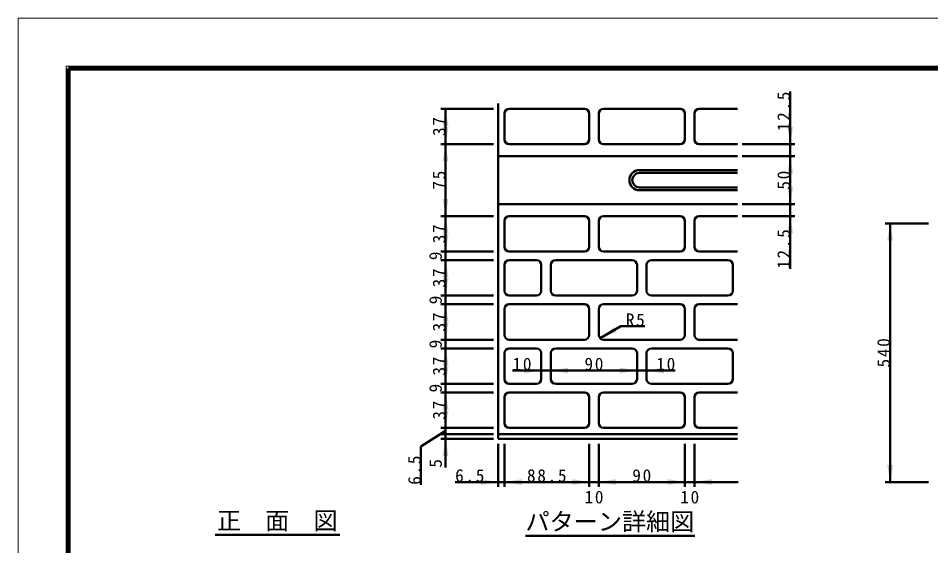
# Model space of a CAD drawing. Units: millimetres, scale not verified, with parts at other scales. Extents: x -2102 to 2102, y -1485 to 1485.
# Drawn here: x -2102 to -196, y 384 to 1485 of the extents above; entities that cross this region are included whole.
import ezdxf
from ezdxf.enums import TextEntityAlignment as Align

# ---------------------------------------------------------------- set-up
doc = ezdxf.new("R2010")
doc.units = ezdxf.units.MM
doc.header["$LTSCALE"] = 5
doc.layers.add('0-0_V-nasSTD', color=7, linetype='Continuous', lineweight=35)
doc.layers.add('0-1_0', color=7, linetype='Continuous', lineweight=50)
doc.styles.add('ＭＳ ゴシック', font='')
doc.styles.get('ＭＳ ゴシック').set_extended_font_data('MS Gothic')

msp = doc.modelspace()

# ---------------------------------------------------------------- linework, layer by layer
at = {"layer": '0-0_V-nasSTD', "lineweight": 100}
msp.add_line((-1997.5, 1380), (-1997.5, -1380), dxfattribs=at)
at = {"layer": '0-0_V-nasSTD', "lineweight": 50}
msp.add_line((-1099.634, 607.155), (-1099.634, 1307.155), dxfattribs=at)
at = {"layer": '0-0_V-nasSTD', "lineweight": 18}
for points in [[(-2102.5, -1485), (-2102.5, 1485), (2102.5, 1485), (2102.5, -1485)], [(-2002.5, -1385), (-2002.5, 1385), (2002.5, 1385), (2002.5, -1385)]]:
    msp.add_lwpolyline(points, close=True, dxfattribs=at)
at = {"layer": '0-0_V-nasSTD', "lineweight": 100}
msp.add_lwpolyline([(1997.5, -1380), (1997.5, 1380), (-1997.5, 1380)], dxfattribs=at)
at = {"layer": '0-0_V-nasSTD'}
for points in [[(-1215.634, 1260.155), (-1209.634, 1296.155), (-1203.634, 1260.155)], [(-1215.634, 1258.155), (-1209.634, 1222.155), (-1203.634, 1258.155)], [(-495.634, 1258.155), (-489.634, 1222.155), (-483.634, 1258.155)], [(-1215.634, 1186.155), (-1209.634, 1222.155), (-1203.634, 1186.155)], [(-495.634, 1161.155), (-489.634, 1197.155), (-483.634, 1161.155)], [(-495.634, 1133.155), (-489.634, 1097.155), (-483.634, 1133.155)], [(-1215.634, 1108.155), (-1209.634, 1072.155), (-1203.634, 1108.155)], [(-1215.634, 1036.155), (-1209.634, 1072.155), (-1203.634, 1036.155)], [(-495.634, 1036.155), (-489.634, 1072.155), (-483.634, 1036.155)], [(-286.948, 1020.857), (-280.948, 1056.857), (-274.948, 1020.857)], [(-1215.634, 1034.155), (-1209.634, 998.155), (-1203.634, 1034.155)], [(-1215.634, 944.155), (-1209.634, 980.155), (-1203.634, 944.155)], [(-1215.634, 942.155), (-1209.634, 906.155), (-1203.634, 942.155)], [(-1215.634, 852.155), (-1209.634, 888.155), (-1203.634, 852.155)], [(-1215.634, 850.155), (-1209.634, 814.155), (-1203.634, 850.155)], [(-886.705, 817.084), (-858.528, 840.281), (-852.528, 829.888)], [(-1215.634, 760.155), (-1209.634, 796.155), (-1203.634, 760.155)], [(-1215.634, 758.155), (-1209.634, 722.155), (-1203.634, 758.155)], [(-1045.634, 743.897), (-1045.634, 755.897), (-1009.634, 749.897)], [(-989.634, 749.897), (-953.634, 743.897), (-953.634, 755.897)], [(-845.634, 743.897), (-845.634, 755.897), (-809.634, 749.897)], [(-789.634, 749.897), (-753.634, 743.897), (-753.634, 755.897)], [(-1215.634, 668.155), (-1209.634, 704.155), (-1203.634, 668.155)], [(-1215.634, 666.155), (-1209.634, 630.155), (-1203.634, 666.155)], [(-1215.634, 571.155), (-1209.634, 607.155), (-1203.634, 571.155)], [(-286.948, 552.857), (-280.948, 516.857), (-274.948, 552.857)], [(-1135.634, 511.155), (-1135.634, 523.155), (-1099.634, 517.155)], [(-1086.634, 517.155), (-1050.634, 511.155), (-1050.634, 523.155)], [(-945.634, 511.155), (-945.634, 523.155), (-909.634, 517.155)], [(-889.634, 517.155), (-853.634, 511.155), (-853.634, 523.155)], [(-745.634, 511.155), (-745.634, 523.155), (-709.634, 517.155)], [(-689.634, 517.155), (-653.634, 511.155), (-653.634, 523.155)]]:
    msp.add_solid(points, dxfattribs=at)
at = {"layer": '0-1_0'}
for p, q in [((-489.634, 1222.155), (-489.634, 1332.155)), ((-1109.634, 1296.155), (-1219.634, 1296.155)), ((-1209.634, 1222.155), (-1209.634, 1296.155)), ((-1086.634, 1286.155), (-1086.634, 1232.155)), ((-919.634, 1296.155), (-1076.634, 1296.155)), ((-909.634, 1232.155), (-909.634, 1286.155)), ((-889.634, 1286.155), (-889.634, 1232.155)), ((-719.634, 1296.155), (-879.634, 1296.155)), ((-709.634, 1232.155), (-709.634, 1286.155)), ((-689.634, 1286.155), (-689.634, 1232.155)), ((-599.634, 1296.155), (-679.634, 1296.155)), ((-1109.634, 1222.155), (-1219.634, 1222.155)), ((-1209.634, 1072.155), (-1209.634, 1222.155)), ((-1076.634, 1222.155), (-919.634, 1222.155)), ((-879.634, 1222.155), (-719.634, 1222.155)), ((-679.634, 1222.155), (-599.634, 1222.155)), ((-589.634, 1222.155), (-479.634, 1222.155)), ((-489.634, 1197.155), (-489.634, 1222.155)), ((-599.634, 1197.155), (-1099.634, 1197.155)), ((-589.634, 1197.155), (-479.634, 1197.155)), ((-489.634, 1097.155), (-489.634, 1197.155)), ((-804.634, 1168.155), (-599.634, 1168.155)), ((-804.634, 1162.155), (-599.634, 1162.155)), ((-804.634, 1132.155), (-599.634, 1132.155)), ((-804.634, 1126.155), (-599.634, 1126.155)), ((-1099.634, 1097.155), (-599.634, 1097.155)), ((-589.634, 1097.155), (-479.634, 1097.155)), ((-489.634, 1072.155), (-489.634, 1097.155)), ((-1109.634, 1072.155), (-1219.634, 1072.155)), ((-1209.634, 998.155), (-1209.634, 1072.155)), ((-1076.634, 1072.155), (-919.634, 1072.155)), ((-879.634, 1072.155), (-719.634, 1072.155)), ((-679.634, 1072.155), (-599.634, 1072.155)), ((-589.634, 1072.155), (-479.634, 1072.155)), ((-489.634, 962.155), (-489.634, 1072.155)), ((-1086.634, 1008.155), (-1086.634, 1062.155)), ((-909.634, 1062.155), (-909.634, 1008.155)), ((-889.634, 1008.155), (-889.634, 1062.155)), ((-709.634, 1062.155), (-709.634, 1008.155)), ((-689.634, 1008.155), (-689.634, 1062.155)), ((-200.948, 1056.857), (-290.948, 1056.857)), ((-280.948, 516.857), (-280.948, 1056.857)), ((-1109.634, 998.155), (-1219.634, 998.155)), ((-1209.634, 980.155), (-1209.634, 998.155)), ((-919.634, 998.155), (-1076.634, 998.155)), ((-719.634, 998.155), (-879.634, 998.155)), ((-599.634, 998.155), (-679.634, 998.155)), ((-1109.634, 980.155), (-1219.634, 980.155)), ((-1209.634, 906.155), (-1209.634, 980.155)), ((-1019.634, 980.155), (-1076.634, 980.155)), ((-819.634, 980.155), (-979.634, 980.155)), ((-619.634, 980.155), (-779.634, 980.155)), ((-1086.634, 970.155), (-1086.634, 916.155)), ((-1009.634, 916.155), (-1009.634, 970.155)), ((-989.634, 970.155), (-989.634, 916.155)), ((-809.634, 916.155), (-809.634, 970.155)), ((-789.634, 970.155), (-789.634, 916.155)), ((-609.634, 916.155), (-609.634, 970.155)), ((-1109.634, 906.155), (-1219.634, 906.155)), ((-1109.634, 906.155), (-1219.634, 906.155)), ((-1209.634, 888.155), (-1209.634, 906.155)), ((-1076.634, 906.155), (-1019.634, 906.155)), ((-979.634, 906.155), (-819.634, 906.155)), ((-779.634, 906.155), (-619.634, 906.155)), ((-1109.634, 888.155), (-1219.634, 888.155)), ((-1209.634, 814.155), (-1209.634, 888.155)), ((-1086.634, 878.155), (-1086.634, 824.155)), ((-919.634, 888.155), (-1076.634, 888.155)), ((-909.634, 824.155), (-909.634, 878.155)), ((-889.634, 878.155), (-889.634, 824.155)), ((-719.634, 888.155), (-879.634, 888.155)), ((-709.634, 824.155), (-709.634, 878.155)), ((-689.634, 878.155), (-689.634, 824.155)), ((-599.634, 888.155), (-679.634, 888.155)), ((-843.403, 842.084), (-886.705, 817.084)), ((-793.403, 842.084), (-843.403, 842.084)), ((-1109.634, 814.155), (-1219.634, 814.155)), ((-1109.634, 814.155), (-1219.634, 814.155)), ((-1209.634, 796.155), (-1209.634, 814.155)), ((-1076.634, 814.155), (-919.634, 814.155)), ((-879.634, 814.155), (-719.634, 814.155)), ((-679.634, 814.155), (-599.634, 814.155)), ((-1109.634, 796.155), (-1219.634, 796.155)), ((-1209.634, 722.155), (-1209.634, 796.155)), ((-1086.634, 786.155), (-1086.634, 732.155)), ((-1019.634, 796.155), (-1076.634, 796.155)), ((-1009.634, 732.155), (-1009.634, 786.155)), ((-989.634, 786.155), (-989.634, 732.155)), ((-819.634, 796.155), (-979.634, 796.155)), ((-809.634, 732.155), (-809.634, 786.155)), ((-789.634, 786.155), (-789.634, 732.155)), ((-619.634, 796.155), (-779.634, 796.155)), ((-609.634, 732.155), (-609.634, 786.155)), ((-1069.634, 749.897), (-1009.634, 749.897)), ((-1009.634, 749.897), (-989.634, 749.897)), ((-989.634, 749.897), (-809.634, 749.897)), ((-809.634, 749.897), (-789.634, 749.897)), ((-729.634, 749.897), (-789.634, 749.897)), ((-1109.634, 722.155), (-1219.634, 722.155)), ((-1109.634, 722.155), (-1219.634, 722.155)), ((-1209.634, 704.155), (-1209.634, 722.155)), ((-1076.634, 722.155), (-1019.634, 722.155)), ((-979.634, 722.155), (-819.634, 722.155)), ((-779.634, 722.155), (-619.634, 722.155)), ((-1109.634, 704.155), (-1219.634, 704.155)), ((-1086.634, 694.155), (-1086.634, 640.155)), ((-919.634, 704.155), (-1076.634, 704.155)), ((-909.634, 640.155), (-909.634, 694.155)), ((-889.634, 694.155), (-889.634, 640.155)), ((-719.634, 704.155), (-879.634, 704.155)), ((-709.634, 640.155), (-709.634, 694.155)), ((-689.634, 694.155), (-689.634, 640.155)), ((-599.634, 704.155), (-679.634, 704.155)), ((-1109.634, 630.155), (-1219.634, 630.155)), ((-1076.634, 630.155), (-919.634, 630.155)), ((-879.634, 630.155), (-719.634, 630.155)), ((-679.634, 630.155), (-599.634, 630.155)), ((-1261.169, 591.439), (-1209.634, 623.655)), ((-1109.634, 617.155), (-1219.634, 617.155)), ((-1209.634, 607.155), (-1209.634, 617.155)), ((-1099.634, 617.155), (-599.634, 617.155)), ((-1261.169, 511.439), (-1261.169, 591.439)), ((-1109.634, 607.155), (-1219.634, 607.155)), ((-1209.634, 547.155), (-1209.634, 607.155)), ((-1099.634, 607.155), (-599.634, 607.155)), ((-1099.634, 597.155), (-1099.634, 507.155)), ((-1086.634, 597.155), (-1086.634, 507.155)), ((-909.634, 597.155), (-909.634, 507.155)), ((-889.634, 597.155), (-889.634, 507.155)), ((-709.634, 597.155), (-709.634, 507.155)), ((-689.634, 597.155), (-689.634, 507.155)), ((-1189.634, 517.155), (-1099.634, 517.155)), ((-1099.634, 517.155), (-1086.634, 517.155)), ((-1086.634, 517.155), (-909.634, 517.155)), ((-909.634, 517.155), (-889.634, 517.155)), ((-889.634, 517.155), (-709.634, 517.155)), ((-709.634, 517.155), (-689.634, 517.155)), ((-689.634, 517.155), (-598.634, 517.155)), ((-200.948, 516.857), (-290.948, 516.857)), ((-1691.352, 406.857), (-1430.545, 406.857)), ((-1042.765, 405.045), (-688.755, 405.045))]:
    msp.add_line(p, q, dxfattribs=at)
msp.add_lwpolyline([(-1209.634, 617.155), (-1209.634, 630.155), (-1209.634, 704.155)], dxfattribs=at)
for centre, radius, start, end in [((-1076.634, 1286.155), 10, 90, 180), ((-919.634, 1286.155), 10, 0, 90), ((-879.634, 1286.155), 10, 90, 180), ((-719.634, 1286.155), 10, 0, 90), ((-679.634, 1286.155), 10, 90, 180), ((-1076.634, 1232.155), 10, 180, 270), ((-919.634, 1232.155), 10, 270, 0), ((-879.634, 1232.155), 10, 180, 270), ((-719.634, 1232.155), 10, 270, 0), ((-679.634, 1232.155), 10, 180, 270), ((-804.634, 1147.155), 21, 90, 270), ((-804.634, 1147.155), 15, 90, 270), ((-1076.634, 1062.155), 10, 90, 180), ((-919.634, 1062.155), 10, 0, 90), ((-879.634, 1062.155), 10, 90, 180), ((-719.634, 1062.155), 10, 0, 90), ((-679.634, 1062.155), 10, 90, 180), ((-1076.634, 1008.155), 10, 180, 270), ((-919.634, 1008.155), 10, 270, 0), ((-879.634, 1008.155), 10, 180, 270), ((-719.634, 1008.155), 10, 270, 0), ((-679.634, 1008.155), 10, 180, 270), ((-1076.634, 970.155), 10, 90, 180), ((-1019.634, 970.155), 10, 0, 90), ((-979.634, 970.155), 10, 90, 180), ((-819.634, 970.155), 10, 0, 90), ((-779.634, 970.155), 10, 90, 180), ((-619.634, 970.155), 10, 0, 90), ((-1076.634, 916.155), 10, 180, 270), ((-1019.634, 916.155), 10, 270, 0), ((-979.634, 916.155), 10, 180, 270), ((-819.634, 916.155), 10, 270, 0), ((-779.634, 916.155), 10, 180, 270), ((-619.634, 916.155), 10, 270, 0), ((-1076.634, 878.155), 10, 90, 180), ((-919.634, 878.155), 10, 0, 90), ((-879.634, 878.155), 10, 90, 180), ((-719.634, 878.155), 10, 0, 90), ((-679.634, 878.155), 10, 90, 180), ((-1076.634, 824.155), 10, 180, 270), ((-919.634, 824.155), 10, 270, 0), ((-879.634, 824.155), 10, 180, 270), ((-719.634, 824.155), 10, 270, 0), ((-679.634, 824.155), 10, 180, 270), ((-1076.634, 786.155), 10, 90, 180), ((-1019.634, 786.155), 10, 0, 90), ((-979.634, 786.155), 10, 90, 180), ((-819.634, 786.155), 10, 0, 90), ((-779.634, 786.155), 10, 90, 180), ((-619.634, 786.155), 10, 0, 90), ((-1076.634, 732.155), 10, 180, 270), ((-1019.634, 732.155), 10, 270, 0), ((-979.634, 732.155), 10, 180, 270), ((-819.634, 732.155), 10, 270, 0), ((-779.634, 732.155), 10, 180, 270), ((-619.634, 732.155), 10, 270, 0), ((-1076.634, 694.155), 10, 90, 180), ((-919.634, 694.155), 10, 0, 90), ((-879.634, 694.155), 10, 90, 180), ((-719.634, 694.155), 10, 0, 90), ((-679.634, 694.155), 10, 90, 180), ((-1076.634, 640.155), 10, 180, 270), ((-919.634, 640.155), 10, 270, 0), ((-879.634, 640.155), 10, 180, 270), ((-719.634, 640.155), 10, 270, 0), ((-679.634, 640.155), 10, 180, 270)]:
    msp.add_arc(centre, radius, start, end, dxfattribs=at)

# ---------------------------------------------------------------- texts
at = {"layer": '0-0_V-nasSTD', "style": 'ＭＳ ゴシック'}
for s, p in [('9', (-1209.634, 980.155)), ('9', (-1209.634, 888.155)), ('9', (-1209.634, 796.155)), ('9', (-1209.634, 704.155)), ('5', (-1209.634, 547.155))]:
    msp.add_text(s, height=26.39, rotation=90, dxfattribs=at).set_placement(p, align=Align.BOTTOM_LEFT)
for s, p in [('正\u3000面\u3000図', (-1687.352, 406.857)), ('パターン詳細図', (-1042.765, 405.045))]:
    msp.add_text(s, height=36.95, dxfattribs=at).set_placement(p, align=Align.BOTTOM_LEFT)
at = {"layer": '0-0_V-nasSTD', "char_height": 26.39, "attachment_point": 7, "rotation": 90, "style": 'ＭＳ ゴシック'}
for s, insert in [('\\T1.2;12.5', (-489.634, 1249.355)), ('\\T1.2;37', (-1209.634, 1239.355)), ('\\T1.2;75', (-1209.634, 1127.355)), ('\\T1.2;50', (-489.634, 1127.355)), ('\\T1.2;37', (-1209.634, 1015.355)), ('\\T1.2;12.5', (-489.634, 962.155)), ('\\T1.2;37', (-1209.634, 923.355)), ('\\T1.2;37', (-1209.634, 831.355)), ('\\T1.2;540', (-280.948, 756.257)), ('\\T1.2;37', (-1209.634, 739.355)), ('\\T1.2;37', (-1209.634, 647.355)), ('\\T1.2;6.5', (-1261.169, 511.439))]:
    msp.add_mtext(s, dxfattribs=dict(at, insert=insert))
at = {"layer": '0-0_V-nasSTD', "char_height": 26.39, "attachment_point": 7, "style": 'ＭＳ ゴシック'}
for s, insert in [('\\T1.2;R5', (-833.003, 842.084)), ('\\T1.2;10', (-1069.634, 749.897)), ('\\T1.2;90', (-919.434, 749.897)), ('\\T1.2;10', (-769.234, 749.897)), ('\\T1.2;6.5', (-1189.634, 517.155)), ('\\T1.2;88.5', (-1039.534, 517.155)), ('\\T1.2;90', (-819.434, 517.155)), ('\\T1.2;10', (-919.289, 472.155)), ('\\T1.2;10', (-719.289, 472.155))]:
    msp.add_mtext(s, dxfattribs=dict(at, insert=insert))

doc.saveas('drawing.dxf')
